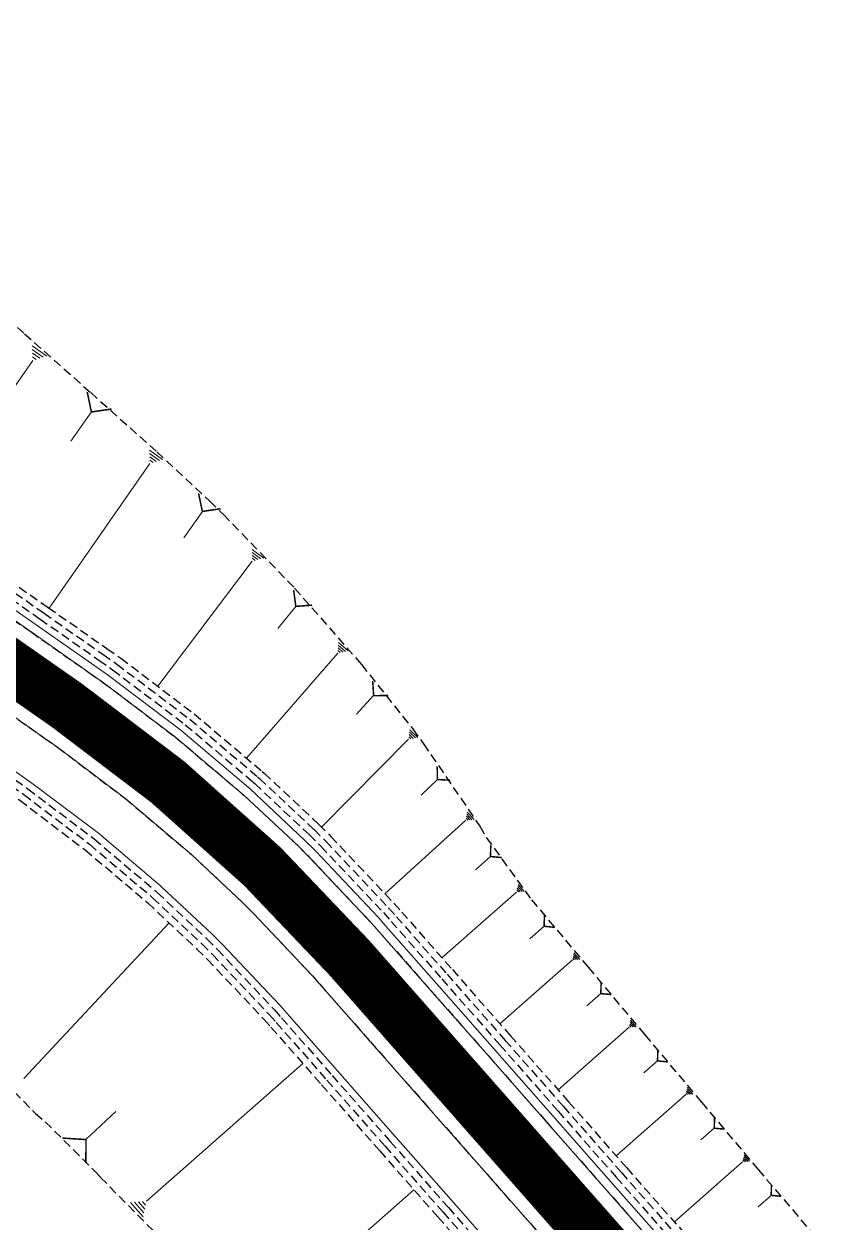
# Model space of a CAD drawing. Header units: metres. Extents: x 544752 to 548977, y 1840603 to 1844608.
# Drawn here: x 545728.7 to 545774.5, y 1843259.5 to 1843327.6 of the extents above; entities that cross this region are included whole.
import ezdxf

# ---------------------------------------------------------------- set-up
doc = ezdxf.new("R2010")
doc.units = ezdxf.units.M
doc.header["$MEASUREMENT"] = 0
doc.linetypes.add('ACAD_ISO02W100', pattern=[15, 12, -3])
doc.linetypes.add('Anordnung Grundriss$0$GESTRICHELT', pattern=[0.75, 0.5, -0.25])
doc.layers.add('C-ROAD', color=7, linetype='Continuous')
for name, color, linetype, lineweight in [('C-ROAD-CORR', 5, 'Continuous', 0), ('C-ROAD-STAN', 11, 'Continuous', 0), ('C-TOPO-FEAT', 94, 'Continuous', 5)]:
    doc.layers.add(name, color=color, linetype=linetype, lineweight=lineweight)

# ---------------------------------------------------------------- blocks, each defined once
blk = doc.blocks.new('STA')
blk.add_circle((0, 0), 0.03600344113496039)
blk = doc.blocks.new('PI')
h = blk.add_hatch(color=256)
h.dxf.hatch_style = 1
h.paths.add_polyline_path([(0.01097384885793593, 0, 1), (-0.01097384885793593, 0, 1)])
at = {"xscale": 0.3048, "yscale": 0.3048, "zscale": 0.3048}
blk.add_blockref('STA', (0, 0), dxfattribs=at)

msp = doc.modelspace()

# ---------------------------------------------------------------- linework, layer by layer
at = {"layer": 'C-ROAD', "color": 3, "linetype": 'Continuous', "lineweight": 13}
for p, q in [((545731.1618733066, 1843288.858388841), (545740.0497714308, 1843282.655939287)), ((545740.0497714308, 1843282.655939287), (545747.2110823148, 1843274.520784712))]:
    msp.add_line(p, q, dxfattribs=at)
at = {"layer": 'C-ROAD', "color": 1, "linetype": 'ACAD_ISO02W100', "lineweight": 60, "ltscale": 0.1, "const_width": 3, "flags": 128}
for points in [[(545677.8462396613, 1843326.064882833), (545731.1618733066, 1843288.858388841)], [(545747.2110823148, 1843274.520784712), (545773.0178075315, 1843245.20468573)]]:
    msp.add_lwpolyline(points, dxfattribs=at)
at = {"layer": 'C-ROAD', "color": 1, "linetype": 'ACAD_ISO02W100', "lineweight": -3, "ltscale": 0.1, "const_width": 3, "flags": 128}
msp.add_lwpolyline([(545731.1618733066, 1843288.858388841, -0.05999511918987253), (545747.2110823148, 1843274.520784712)], format="xyb", dxfattribs=at)
at = {"layer": 'C-ROAD-CORR', "color": 160, "linetype": 'Continuous'}
for p, q in [((545729.9984724557, 1843308.707351391, 660.2637836794744), (545729.1753747666, 1843309.281752877, 660.2637836794744)), ((545729.7998516634, 1843308.641968628, 660.0964992515642), (545729.1825283966, 1843309.072769743, 660.0964992515642)), ((545729.6012308712, 1843308.576585866, 659.929214823654), (545729.1896820266, 1843308.863786609, 659.929214823654)), ((545729.4026100789, 1843308.511203103, 659.7619303957438), (545729.1968356567, 1843308.654803475, 659.7619303957438)), ((545729.2039892867, 1843308.445820341, 659.5946459678336), (545722.9132707542, 1843299.43143579, 648.6022727712074)), ((545732.5403632536, 1843305.528960056, 658.6555053038887), (545731.3799748295, 1843303.866163123, 656.6278478041326)), ((545736.5900586958, 1843302.838981326, 658.3108440695804), (545735.8403786859, 1843303.362148039, 658.3108440695804)), ((545735.8664408826, 1843302.60077801, 657.7013912999272), (545730.1368343069, 1843294.390447705, 647.689502606122)), ((545736.4091542425, 1843302.779430497, 658.1584808771671), (545735.846894235, 1843303.171805531, 658.1584808771671)), ((545736.2282497892, 1843302.719879668, 658.0061176847538), (545735.8534097841, 1843302.981463024, 658.0061176847538)), ((545736.0473453358, 1843302.660328839, 657.8537544923405), (545735.8599253334, 1843302.791120517, 657.8537544923405)), ((545738.8463430046, 1843299.880611032, 656.761504660835), (545737.7989255916, 1843298.379697695, 654.9312521965687)), ((545741.8432084426, 1843297.095926008, 655.95309452043), (545741.6812336944, 1843297.218447828, 655.95309452043)), ((545742.00587703, 1843297.142648264, 656.0885272888421), (545741.6819275337, 1843297.387691904, 656.0885272888421)), ((545742.1685456174, 1843297.189370519, 656.2239600572542), (545741.682621373, 1843297.556935979, 656.2239600572542)), ((545742.3312142048, 1843297.236092774, 656.3593928256663), (545741.6833152123, 1843297.726180054, 656.3593928256663)), ((545741.6805398552, 1843297.049203753, 655.8176617520179), (545736.312436145, 1843289.952531124, 646.9169963836413)), ((545744.157586719, 1843294.489201709, 654.9874853779127), (545743.1371658584, 1843293.232503843, 653.3684934041884)), ((545747.1235975255, 1843291.960402585, 654.654972494927), (545746.579784059, 1843292.434082081, 654.654972494927)), ((545746.5359044613, 1843291.834700022, 654.1740992736143), (545741.3477812393, 1843285.878412497, 646.2737271445947)), ((545746.6828277273, 1843291.866125663, 654.2943175789425), (545746.5468743608, 1843291.984545537, 654.2943175789425)), ((545746.8297509934, 1843291.897551304, 654.4145358842707), (545746.5578442601, 1843292.134391052, 654.4145358842707)), ((545746.9766742594, 1843291.928976944, 654.5347541895989), (545746.5688141596, 1843292.284236566, 654.5347541895989)), ((545748.5808540246, 1843289.420164852, 653.4549865225047), (545747.6014453282, 1843288.363414348, 652.0139374253718)), ((545750.5675976994, 1843286.955214637, 652.7398836467053), (545745.6261187766, 1843281.944670001, 645.7025263433163)), ((545750.699986499, 1843286.975065764, 652.8469793815532), (545750.5856094814, 1843287.087866201, 652.8469793815532)), ((545750.8323752986, 1843286.994916891, 652.9540751164011), (545750.6036212636, 1843287.220517764, 652.9540751164011)), ((545750.9647640983, 1843287.014768018, 653.061170851249), (545750.6216330457, 1843287.353169327, 653.061170851249)), ((545751.097152898, 1843287.034619145, 653.1682665860969), (545750.6396448278, 1843287.48582089, 653.1682665860969)), ((545752.2002182849, 1843284.655754138, 652.1352673775859), (545751.278946691, 1843283.771831676, 650.858213328318)), ((545754.2847884268, 1843282.385605233, 651.9105655514642), (545753.9041889074, 1843282.805061783, 651.9105655514642)), ((545753.8148509671, 1843282.341600495, 651.532922732316), (545749.220739625, 1843278.173072031, 645.3287050678173)), ((545753.932335332, 1843282.352601679, 651.6273334371031), (545753.8371854522, 1843282.457465817, 651.6273334371031)), ((545754.0498196969, 1843282.363602864, 651.7217441418901), (545753.8595199373, 1843282.573331139, 651.7217441418901)), ((545754.1673040619, 1843282.374604048, 651.8161548466771), (545753.8818544223, 1843282.689196461, 651.8161548466771)), ((545755.217716049, 1843280.283510491, 651.0225591417902), (545754.3680047143, 1843279.535516464, 649.8905236224991)), ((545756.7002911305, 1843278.268358549, 650.6172480571877), (545752.4602290541, 1843274.535866141, 644.9683874647382)), ((545756.8074187934, 1843278.276765796, 650.7032136986053), (545756.7222159198, 1843278.373555135, 650.7032136986053)), ((545756.9145464565, 1843278.285173042, 650.7891793400229), (545756.7441407089, 1843278.47875172, 650.7891793400229)), ((545757.0216741195, 1843278.293580288, 650.8751449814405), (545756.7660654982, 1843278.583948306, 650.8751449814405)), ((545757.1288017825, 1843278.301987534, 650.9611106228581), (545756.7879902875, 1843278.689144891, 650.9611106228581)), ((545728.7091229472, 1843267.672485244, 657.9734325270367), (545736.9541729575, 1843276.517073687, 645.878928807223)), ((545758.2652513223, 1843276.321184005, 650.3184362973419), (545757.4634185698, 1843275.615337108, 649.2501874472939)), ((545760.1898593729, 1843274.435365917, 650.3298370910285), (545759.9416620737, 1843274.717314771, 650.3298370910285)), ((545760.2938808902, 1843274.443529397, 650.4133101754268), (545759.962951158, 1843274.819461202, 650.4133101754268)), ((545759.8777948208, 1843274.410875478, 650.0794178378336), (545755.760672518, 1843270.786605959, 644.594344857367)), ((545759.9818163381, 1843274.419038958, 650.1628909222319), (545759.8990839052, 1843274.513021909, 650.1628909222319)), ((545760.0858378555, 1843274.427202438, 650.2463640066302), (545759.9203729895, 1843274.61516834, 650.2463640066302)), ((545761.4889583813, 1843272.49941136, 649.8386033575104), (545760.7024053114, 1843271.807015044, 648.7907110010964)), ((545763.0993416158, 1843270.58729378, 649.5967732651507), (545759.0635310328, 1843267.034602312, 644.2200285498315)), ((545763.2013087446, 1843270.595296034, 649.6785977854444), (545763.1202102482, 1843270.687422855, 649.6785977854444)), ((545763.3032758735, 1843270.603298288, 649.7604223057381), (545763.1410788804, 1843270.78755193, 649.7604223057381)), ((545763.4052430023, 1843270.611300542, 649.8422468260318), (545763.1619475128, 1843270.887681004, 649.8422468260318)), ((545763.5072101313, 1843270.619302796, 649.9240713463255), (545763.182816145, 1843270.987810079, 649.9240713463255)), ((545735.664753326, 1843260.705124029, 656.7874671764636), (545744.5560032573, 1843268.53201955, 644.9420199989974)), ((545764.710678285, 1843268.675974301, 649.3561838554753), (545763.9397801625, 1843267.997358908, 648.3291479426854)), ((545766.7223712042, 1843266.796484264, 649.4371338185279), (545766.4043818557, 1843267.157715963, 649.4371338185279)), ((545766.322555397, 1843266.765107215, 649.1162977118638), (545762.3664254068, 1843263.282557929, 643.8457081783338)), ((545766.4225093488, 1843266.772951477, 649.1965067385298), (545766.3430120117, 1843266.863259402, 649.1965067385298)), ((545766.5224633006, 1843266.780795739, 649.2767157651958), (545766.3634686264, 1843266.961411589, 649.2767157651958)), ((545766.6224172524, 1843266.788640002, 649.3569247918618), (545766.3839252411, 1843267.059563776, 649.3569247918618)), ((545732.2320760922, 1843264.209471146, 657.3967871712626), (545733.9293563459, 1843265.796372791, 655.0723101976386)), ((545767.9355562188, 1843264.855182645, 648.8778751752886), (545767.1797166379, 1843264.189823165, 647.8709011390093)), ((545769.745246517, 1843262.961179368, 648.7976072370209), (545769.5893193176, 1843263.138310607, 648.7976072370209)), ((545769.8432720632, 1843262.968872292, 648.8762687957076), (545769.6093812641, 1843263.23456915, 648.8762687957076)), ((545769.9412976094, 1843262.976565215, 648.9549303543943), (545769.6294432105, 1843263.330827693, 648.9549303543943)), ((545769.5491954247, 1843262.945793522, 648.6402841196475), (545765.6693908148, 1843259.530432852, 643.4713797564559)), ((545769.6472209708, 1843262.953486445, 648.7189456783342), (545769.5692573711, 1843263.042052065, 648.7189456783342)), ((545742.1837043659, 1843253.715928489, 655.797028636203), (545750.8685112431, 1843261.361093856, 644.2266170624205)), ((545771.1697024592, 1843261.042209421, 648.4116702386691), (545770.4271658404, 1843260.388560431, 647.422419192467)), ((545734.7661826828, 1843260.634605319, 657.5085339812264), (545735.4808515079, 1843259.822750973, 657.5085339812264)), ((545734.9908253436, 1843260.652234996, 657.3282672800357), (545735.5268269624, 1843260.043344237, 657.3282672800357)), ((545735.2154680045, 1843260.669864674, 657.148000578845), (545735.5728024169, 1843260.263937501, 657.148000578845)), ((545735.4401106652, 1843260.687494352, 656.9677338776543), (545735.6187778715, 1843260.484530765, 656.9677338776543))]:
    msp.add_line(p, q, dxfattribs=at)
at = {"layer": 'C-ROAD-CORR', "color": 5, "linetype": 'Anordnung Grundriss$0$GESTRICHELT', "lineweight": 30, "extrusion": (0.4046632746041653, 0.5798686352555434, -0.707106781210241), "const_width": 0.1, "elevation": 1289247.238504228}
msp.add_lwpolyline([(607355.8891855644, 1290179.849080777), (607355.040979375, 1290178.718139192), (607354.1927731864, 1290179.849080778)], dxfattribs=at)
at = {"layer": 'C-ROAD-CORR', "color": 5, "linetype": 'Anordnung Grundriss$0$GESTRICHELT', "lineweight": 30, "extrusion": (0.4046632745032331, 0.5798686353456394, -0.7071067811941184), "const_width": 0.1, "elevation": 1289247.854373903}
msp.add_lwpolyline([(607347.4025524105, 1290177.676266063), (607346.6369243552, 1290176.655428657), (607345.8712962996, 1290177.676266064)], dxfattribs=at)
at = {"layer": 'C-ROAD-CORR', "color": 5, "linetype": 'Anordnung Grundriss$0$GESTRICHELT', "lineweight": 30, "extrusion": (0.4457512355457343, 0.5489643029100264, -0.707067203411359), "const_width": 0.1, "elevation": 1254705.8866891}
msp.add_lwpolyline([(738259.0730648611, 1255492.586352677), (738258.3959016856, 1255491.683468443), (738257.7187385102, 1255492.586352677)], dxfattribs=at)
at = {"layer": 'C-ROAD-CORR', "color": 5, "linetype": 'Anordnung Grundriss$0$GESTRICHELT', "lineweight": 30, "extrusion": (0.4806994597495806, 0.5186592669066815, -0.7070506306116168), "const_width": 0.1, "elevation": 1217918.161574876}
msp.add_lwpolyline([(852718.76183183, 1218649.612652433), (852718.1591292585, 1218648.809049005), (852717.556426687, 1218649.612652433)], dxfattribs=at)
at = {"layer": 'C-ROAD-CORR', "color": 5, "linetype": 'Anordnung Grundriss$0$GESTRICHELT', "lineweight": 30, "extrusion": (-0.5102988255066694, -0.4896108783064449, 0.7070193042134744), "const_width": 0.1, "elevation": -1180527.853838654}
msp.add_lwpolyline([(-952242.1329571229, 1181158.675727172), (-952241.5989002837, 1181157.963651387), (-952241.0648434456, 1181158.675727172)], dxfattribs=at)
at = {"layer": 'C-ROAD-CORR', "color": 5, "linetype": 'Anordnung Grundriss$0$GESTRICHELT', "lineweight": 30, "extrusion": (-0.5307577693451688, -0.4672217785081463, 0.7071067811635138), "const_width": 0.1, "elevation": -1150424.171847969}
msp.add_lwpolyline([(-1022967.056993048, 1151345.488107068), (-1022966.583441902, 1151344.85670554), (-1022966.109890755, 1151345.488107068)], dxfattribs=at)
at = {"layer": 'C-ROAD-CORR', "color": 5, "linetype": 'Anordnung Grundriss$0$GESTRICHELT', "lineweight": 30, "extrusion": (-0.5307577691610309, -0.467221778613669, 0.7071067812320042), "const_width": 0.1, "elevation": -1150424.436049771}
msp.add_lwpolyline([(-1022962.042043005, 1151344.721174238), (-1022961.595174988, 1151344.125350215), (-1022961.148306971, 1151344.721174238)], dxfattribs=at)
at = {"layer": 'C-ROAD-CORR', "color": 5, "linetype": 'Anordnung Grundriss$0$GESTRICHELT', "lineweight": 30, "extrusion": (-0.5307577692659423, -0.4672217785820869, 0.7071067811741251), "const_width": 0.1, "elevation": -1150424.700734131}
msp.add_lwpolyline([(-1022957.035031734, 1151344.295729947), (-1022956.596679209, 1151343.711259916), (-1022956.158326686, 1151344.295729947)], dxfattribs=at)
at = {"layer": 'C-ROAD-CORR', "color": 5, "linetype": 'Anordnung Grundriss$0$GESTRICHELT', "lineweight": 30, "extrusion": (-0.5307577692245063, -0.4672217787322135, 0.7071067811060309), "const_width": 0.1, "elevation": -1150424.965670192}
msp.add_lwpolyline([(-1022952.027338501, 1151343.866567303), (-1022951.597710609, 1151343.293730114), (-1022951.168082717, 1151343.866567303)], dxfattribs=at)
at = {"layer": 'C-ROAD-CORR', "color": 5, "linetype": 'Anordnung Grundriss$0$GESTRICHELT', "lineweight": 30, "extrusion": (-0.530757769235919, -0.4672217785884722, 0.7071067811924419), "const_width": 0.1, "elevation": -1150425.230098668}
msp.add_lwpolyline([(-1022947.020464728, 1151343.443656775), (-1022946.599229086, 1151342.882009252), (-1022946.177993443, 1151343.443656776)], dxfattribs=at)
at = {"layer": 'C-ROAD-CORR', "color": 5, "linetype": 'Anordnung Grundriss$0$GESTRICHELT', "lineweight": 30, "extrusion": (-0.5166127757250604, -0.4830160854451366, -0.7069700850523346), "const_width": 0.1, "elevation": -1172723.26597788}
msp.add_lwpolyline([(-973718.0386039955, -1171339.165794288), (-973719.010525249, -1171340.461689292), (-973719.9824465024, -1171339.165794287)], dxfattribs=at)
at = {"layer": 'C-ROAD-CORR', "color": 5, "linetype": 'Anordnung Grundriss$0$GESTRICHELT', "lineweight": 30, "extrusion": (-0.530757769120804, -0.4672217786908496, 0.7071067812112017), "const_width": 0.1, "elevation": -1150425.494925322}
msp.add_lwpolyline([(-1022942.013696204, 1151343.03934602), (-1022941.599874412, 1151342.48758363), (-1022941.18605262, 1151343.03934602)], dxfattribs=at)
at = {"layer": 'C-ROAD-CORR', "color": 5, "linetype": 'Anordnung Grundriss$0$GESTRICHELT', "lineweight": 30}
for points in [[(545689.6317378053, 1843315.096625297, 652.3793873582255), (545693.7320282477, 1843312.235223842, 651.8612742750348), (545697.83231869, 1843309.373822387, 651.3431611918443), (545701.9326091324, 1843306.512420931, 650.8250481086537), (545706.0328995746, 1843303.651019476, 650.3069350254632), (545710.133190017, 1843300.789618021, 649.7888219422725), (545714.2334804593, 1843297.928216565, 649.270708859082), (545718.3337709017, 1843295.06681511, 648.7525957758915), (545722.434061344, 1843292.205413655, 648.2344826927009), (545726.5343517862, 1843289.344012199, 647.7163696095103), (545729.8742426517, 1843287.013258142, 647.2943406878618), (545730.6129539124, 1843286.492066926, 647.1982565263197), (545734.5011247103, 1843283.552400122, 646.6801434431292), (545738.1175728492, 1843280.493077305, 646.176647194705), (545738.2200659619, 1843280.401370285, 646.1620303599385), (545741.1301578927, 1843277.671608418, 645.7379363921285), (545741.7583024056, 1843277.048700313, 645.6699928068771), (545745.104916367, 1843273.504735293, 645.2955746867409), (545745.5222214347, 1843273.034094116, 645.2472647012175), (545748.3997050159, 1843269.765310775, 644.9211565666046), (545751.7034618956, 1843266.012286597, 644.5467384464685), (545755.0072187751, 1843262.259262419, 644.1723203263323), (545758.3109756547, 1843258.506238241, 643.7979022061961)], [(545725.0093226538, 1843295.895675053, 648.2344826927009), (545729.109613096, 1843293.034273597, 647.7163696095103), (545732.4495039615, 1843290.70351954, 647.2943406878618), (545733.226097851, 1843290.155600569, 647.1982565263197), (545737.313662023, 1843287.065181622, 646.6801434431292), (545741.1155690409, 1843283.848970455, 646.176647194705), (545741.2233182107, 1843283.752560511, 646.1620303599385), (545744.2826456252, 1843280.882810856, 645.7379363921285), (545744.9430026772, 1843280.227958746, 645.6699928068771), (545748.4612378674, 1843276.502251929, 645.2955746867409), (545748.8999431949, 1843276.007475308, 645.2472647012175), (545751.7774267761, 1843272.738691966, 644.9211565666046), (545755.0811836558, 1843268.985667788, 644.5467384464685), (545758.3849405353, 1843265.23264361, 644.1723203263323), (545761.6886974149, 1843261.479619432, 643.7979022061961), (545764.9924542945, 1843257.726595254, 643.4234840860598)]]:
    msp.add_polyline3d(points, dxfattribs=at)
at = {"layer": 'C-ROAD-CORR', "color": 160, "linetype": 'Anordnung Grundriss$0$GESTRICHELT', "lineweight": 30}
for points in [[(545689.6317378053, 1843315.096625297, 652.2293873582255), (545693.7320282477, 1843312.235223842, 651.7112742750348), (545697.83231869, 1843309.373822387, 651.1931611918443), (545701.9326091324, 1843306.512420931, 650.6750481086538), (545706.0328995746, 1843303.651019476, 650.1569350254632), (545710.133190017, 1843300.789618021, 649.6388219422726), (545714.2334804593, 1843297.928216565, 649.120708859082), (545718.3337709017, 1843295.06681511, 648.6025957758915), (545722.434061344, 1843292.205413655, 648.0844826927009), (545726.5343517862, 1843289.344012199, 647.5663696095103), (545729.8742426517, 1843287.013258142, 647.1443406878618), (545730.6129539124, 1843286.492066926, 647.0482565263197), (545734.5011247103, 1843283.552400122, 646.5301434431292), (545738.1175728492, 1843280.493077305, 646.026647194705), (545738.2200659619, 1843280.401370285, 646.0120303599385), (545741.1301578927, 1843277.671608418, 645.5879363921285), (545741.7583024056, 1843277.048700313, 645.5199928068771), (545745.104916367, 1843273.504735293, 645.1455746867409), (545745.5222214347, 1843273.034094116, 645.0972647012176), (545748.3997050159, 1843269.765310775, 644.7711565666046), (545751.7034618956, 1843266.012286597, 644.3967384464685), (545755.0072187751, 1843262.259262419, 644.0223203263323), (545758.3109756547, 1843258.506238241, 643.6479022061961)], [(545725.0093226538, 1843295.895675053, 648.0844826927009), (545729.109613096, 1843293.034273597, 647.5663696095103), (545732.4495039615, 1843290.70351954, 647.1443406878618), (545733.226097851, 1843290.155600569, 647.0482565263197), (545737.313662023, 1843287.065181622, 646.5301434431292), (545741.1155690409, 1843283.848970455, 646.026647194705), (545741.2233182107, 1843283.752560511, 646.0120303599385), (545744.2826456252, 1843280.882810856, 645.5879363921285), (545744.9430026772, 1843280.227958746, 645.5199928068771), (545748.4612378674, 1843276.502251929, 645.1455746867409), (545748.8999431949, 1843276.007475308, 645.0972647012176), (545751.7774267761, 1843272.738691966, 644.7711565666046), (545755.0811836558, 1843268.985667788, 644.3967384464685), (545758.3849405353, 1843265.23264361, 644.0223203263323), (545761.6886974149, 1843261.479619432, 643.6479022061961), (545764.9924542945, 1843257.726595254, 643.2734840860599)]]:
    msp.add_polyline3d(points, dxfattribs=at)
at = {"layer": 'C-ROAD-CORR', "color": 1, "linetype": 'Anordnung Grundriss$0$GESTRICHELT', "lineweight": 30}
for points in [[(545724.9881815902, 1843313.339335538, 661.8434251184675), (545728.7357105858, 1843309.972438992, 660.7088982740274), (545732.500398386, 1843306.630130426, 659.6043546472773), (545736.2534278936, 1843303.271115926, 658.4794393729784), (545739.2639392986, 1843300.468372365, 657.4818542671422), (545740.0397657362, 1843299.70811743, 657.2118258223638), (545744.086165978, 1843295.523852193, 655.7960060142022), (545747.7855911773, 1843291.31525132, 654.4683675887746), (545747.8894781925, 1843291.191019996, 654.4304420659798), (545750.8053157952, 1843287.526964975, 653.3286834137568), (545751.4142387457, 1843286.688137125, 653.093886996564), (545754.6151783217, 1843281.998310305, 651.8264922589982), (545754.983687667, 1843281.362946442, 651.6323876413214), (545757.552515265, 1843277.822455731, 650.895069814795), (545760.7724810292, 1843273.995670911, 650.4090202322732), (545763.9878927732, 1843270.164877223, 649.9169035160469), (545767.2064532319, 1843266.336855324, 649.4289817026578), (545770.4287306577, 1843262.512105441, 648.9460118521374), (545773.6738119784, 1843258.707429642, 648.4934226944994)], [(545687.5143007283, 1843312.06241037, 652.2793873582254), (545691.6145911707, 1843309.201008915, 651.7612742750348), (545695.714881613, 1843306.339607459, 651.2431611918443), (545699.8151720554, 1843303.478206004, 650.7250481086537), (545703.9154624976, 1843300.616804549, 650.2069350254632), (545708.01575294, 1843297.755403093, 649.6888219422725), (545712.1160433823, 1843294.894001638, 649.170708859082), (545716.2163338247, 1843292.032600183, 648.6525957758914), (545720.316624267, 1843289.171198727, 648.1344826927009), (545724.4169147093, 1843286.309797272, 647.6163696095102), (545727.7568055748, 1843283.979043215, 647.1943406878618), (545728.4643688962, 1843283.479828153, 647.0982565263197), (545732.1885940309, 1843280.664113112, 646.5801434431291), (545735.6525537582, 1843277.733787382, 646.076647194705), (545735.750725224, 1843277.64594721, 646.0620303599385), (545738.5381124238, 1843275.031286414, 645.6379363921285), (545739.1397710713, 1843274.43464338, 645.569992806877), (545742.3452742446, 1843271.040110503, 645.1955746867409), (545742.7449835431, 1843270.589314025, 645.1472647012175), (545745.6224671243, 1843267.320530684, 644.8211565666046), (545748.9262240039, 1843263.567506506, 644.4467384464684), (545752.2299808834, 1843259.814482328, 644.0723203263323), (545755.5337377631, 1843256.06145815, 643.6979022061961)], [(545687.3757894316, 1843303.126950965, 659.1681373196011), (545691.2290980344, 1843299.911632979, 659.0815991893148), (545695.0841838723, 1843296.69886171, 658.9919555260504), (545698.9466620303, 1843293.496683383, 658.8893945561439), (545702.8164787042, 1843290.305020898, 658.7740102966123), (545706.6778718453, 1843287.101287779, 658.6733452802307), (545710.5122637966, 1843283.858862878, 658.6198620213254), (545714.3375717382, 1843280.603420902, 658.5822521201517), (545717.9752056851, 1843277.079048509, 658.8725829103741), (545720.900110934, 1843274.153634254, 659.1756979838559), (545721.4239473847, 1843273.609410878, 659.2223099832551), (545724.2360500743, 1843270.731605138, 659.3040449686159), (545727.0325950985, 1843268.084789061, 659.0152273290043), (545727.1065665095, 1843268.00033046, 659.0142271763967), (545729.3628174498, 1843265.685102672, 658.7351570279249), (545729.909798993, 1843265.220442965, 658.6119970178238), (545732.7169677606, 1843262.441110417, 658.104760881703), (545733.0607857986, 1843262.064392947, 658.0491236888912), (545736.1232184182, 1843258.958418751, 657.4766155450428)], [(545725.9821991486, 1843297.289773803, 648.2144826927009), (545730.0824895909, 1843294.428372348, 647.6963696095103), (545733.4223804564, 1843292.097618291, 647.2743406878618), (545734.2132855611, 1843291.539602168, 647.1782565263197), (545738.376176119, 1843288.392232411, 646.6601434431292), (545742.2481453799, 1843285.116752312, 646.156647194705), (545742.3578801714, 1843285.018565707, 646.1420303599385), (545745.4735854352, 1843282.095931777, 645.7179363921285), (545746.1461116687, 1843281.429011931, 645.6499928068771), (545749.7291815452, 1843277.634647103, 645.2755746867409), (545750.1759714155, 1843277.130752647, 645.2272647012176), (545753.0534549967, 1843273.861969305, 644.9011565666046), (545756.3572118763, 1843270.108945127, 644.5267384464685), (545759.6609687558, 1843266.355920949, 644.1523203263323), (545762.9647256355, 1843262.602896771, 643.7779022061961), (545766.268482515, 1843258.849872593, 643.4034840860598)]]:
    msp.add_polyline3d(points, dxfattribs=at)
at = {"layer": 'C-ROAD-CORR', "color": 11, "linetype": 'Anordnung Grundriss$0$GESTRICHELT', "lineweight": 30}
for points in [[(545724.9881815902, 1843313.339335538, 661.8434251184675), (545728.7357105858, 1843309.972438992, 660.7088982740274), (545732.500398386, 1843306.630130426, 659.6043546472773), (545736.2534278936, 1843303.271115926, 658.4794393729784), (545739.2639392986, 1843300.468372365, 657.4818542671422), (545740.0397657362, 1843299.70811743, 657.2118258223638), (545744.086165978, 1843295.523852193, 655.7960060142022), (545747.7855911773, 1843291.31525132, 654.4683675887746), (545747.8894781925, 1843291.191019996, 654.4304420659798), (545750.8053157952, 1843287.526964975, 653.3286834137568), (545751.4142387457, 1843286.688137125, 653.093886996564), (545754.6151783217, 1843281.998310305, 651.8264922589982), (545754.983687667, 1843281.362946442, 651.6323876413214), (545757.552515265, 1843277.822455731, 650.895069814795), (545760.7724810292, 1843273.995670911, 650.4090202322732), (545763.9878927732, 1843270.164877223, 649.9169035160469), (545767.2064532319, 1843266.336855324, 649.4289817026578), (545770.4287306577, 1843262.512105441, 648.9460118521374), (545773.6738119784, 1843258.707429642, 648.4934226944994)], [(545687.3757894316, 1843303.126950965, 659.1681373196011), (545691.2290980344, 1843299.911632979, 659.0815991893148), (545695.0841838723, 1843296.69886171, 658.9919555260504), (545698.9466620303, 1843293.496683383, 658.8893945561439), (545702.8164787042, 1843290.305020898, 658.7740102966123), (545706.6778718453, 1843287.101287779, 658.6733452802307), (545710.5122637966, 1843283.858862878, 658.6198620213254), (545714.3375717382, 1843280.603420902, 658.5822521201517), (545717.9752056851, 1843277.079048509, 658.8725829103741), (545720.900110934, 1843274.153634254, 659.1756979838559), (545721.4239473847, 1843273.609410878, 659.2223099832551), (545724.2360500743, 1843270.731605138, 659.3040449686159), (545727.0325950985, 1843268.084789061, 659.0152273290043), (545727.1065665095, 1843268.00033046, 659.0142271763967), (545729.3628174498, 1843265.685102672, 658.7351570279249), (545729.909798993, 1843265.220442965, 658.6119970178238), (545732.7169677606, 1843262.441110417, 658.104760881703), (545733.0607857986, 1843262.064392947, 658.0491236888912), (545736.1232184182, 1843258.958418751, 657.4766155450428)]]:
    msp.add_polyline3d(points, dxfattribs=at)
at = {"layer": 'C-ROAD-CORR', "color": 92, "linetype": 'Anordnung Grundriss$0$GESTRICHELT', "lineweight": 30}
for points in [[(545687.7432128448, 1843312.390433605, 651.8793873582255), (545691.8435032872, 1843309.52903215, 651.3612742750348), (545695.9437937295, 1843306.667630695, 650.8431611918443), (545700.0440841719, 1843303.806229239, 650.3250481086537), (545704.1443746141, 1843300.944827784, 649.8069350254632), (545708.2446650565, 1843298.083426329, 649.2888219422725), (545712.3449554988, 1843295.222024873, 648.770708859082), (545716.4452459412, 1843292.360623418, 648.2525957758915), (545720.5455363835, 1843289.499221963, 647.7344826927009), (545724.6458268258, 1843286.637820507, 647.2163696095103), (545727.9857176912, 1843284.30706645, 646.7943406878618), (545728.6966483574, 1843283.805475587, 646.6982565263197), (545732.4385973476, 1843280.976360356, 646.1801434431292), (545735.9190423086, 1843278.032088995, 645.676647194705), (545736.0176809795, 1843277.943830786, 645.6620303599385), (545738.8183335556, 1843275.31672663, 645.2379363921285), (545739.4228555398, 1843274.717244129, 645.1699928068771), (545742.6436139335, 1843271.306556426, 644.7955746867409), (545743.0452254773, 1843270.853614576, 644.7472647012175), (545745.9227090585, 1843267.584831234, 644.4211565666046), (545749.2264659381, 1843263.831807056, 644.0467384464685), (545752.5302228177, 1843260.078782878, 643.6723203263323), (545755.8339796973, 1843256.3257587, 643.2979022061961)], [(545687.9721249612, 1843312.718456841, 651.8793873582255), (545692.0724154036, 1843309.857055385, 651.3612742750348), (545696.1727058459, 1843306.99565393, 650.8431611918443), (545700.2729962883, 1843304.134252475, 650.3250481086537), (545704.3732867305, 1843301.272851019, 649.8069350254632), (545708.4735771728, 1843298.411449564, 649.2888219422725), (545712.5738676152, 1843295.550048109, 648.770708859082), (545716.6741580575, 1843292.688646653, 648.2525957758915), (545720.7744484999, 1843289.827245198, 647.7344826927009), (545724.8747389421, 1843286.965843743, 647.2163696095103), (545728.2146298076, 1843284.635089686, 646.7943406878618), (545728.9289278187, 1843284.131123022, 646.6982565263197), (545732.6886006643, 1843281.2886076, 646.1801434431292), (545736.1855308589, 1843278.330390609, 645.676647194705), (545736.284636735, 1843278.241714361, 645.6620303599385), (545739.0985546875, 1843275.602166847, 645.2379363921285), (545739.7059400084, 1843274.999844879, 645.1699928068771), (545742.9419536224, 1843271.573002349, 644.7955746867409), (545743.3454674114, 1843271.117915126, 644.7472647012175), (545746.2229509926, 1843267.849131785, 644.4211565666046), (545749.5267078723, 1843264.096107607, 644.0467384464685), (545752.8304647518, 1843260.343083428, 643.6723203263323), (545756.1342216315, 1843256.590059251, 643.2979022061961)], [(545725.5243749158, 1843296.633727332, 647.814482692701), (545729.624665358, 1843293.772325877, 647.2963696095103), (545732.9645562235, 1843291.44157182, 646.8743406878618), (545733.7487266386, 1843290.888307298, 646.7782565263198), (545737.8761694856, 1843287.767737922, 646.2601434431292), (545741.7151682792, 1843284.520149085, 645.756647194705), (545741.8239686604, 1843284.422798556, 645.7420303599386), (545744.9131431716, 1843281.525051343, 645.3179363921286), (545745.5799427314, 1843280.863810432, 645.2499928068771), (545749.1325021674, 1843277.101755257, 644.875574686741), (545749.575487547, 1843276.602151546, 644.8272647012176), (545752.4529711282, 1843273.333368205, 644.5011565666047), (545755.7567280078, 1843269.580344027, 644.1267384464685), (545759.0604848873, 1843265.827319849, 643.7523203263323), (545762.364241767, 1843262.074295671, 643.3779022061962), (545765.6679986465, 1843258.321271493, 643.0034840860599)], [(545725.7532870321, 1843296.961750568, 647.814482692701), (545729.8535774744, 1843294.100349112, 647.2963696095103), (545733.1934683399, 1843291.769595055, 646.8743406878618), (545733.9810060998, 1843291.213954733, 646.7782565263198), (545738.1261728023, 1843288.079985166, 646.2601434431292), (545741.9816568296, 1843284.818450699, 645.756647194705), (545742.0909244159, 1843284.720682131, 645.7420303599386), (545745.1933643034, 1843281.81049156, 645.3179363921286), (545745.8630272, 1843281.146411181, 645.2499928068771), (545749.4308418563, 1843277.36820118, 644.875574686741), (545749.8757294812, 1843276.866452096, 644.8272647012176), (545752.7532130624, 1843273.597668755, 644.5011565666047), (545756.0569699421, 1843269.844644577, 644.1267384464685), (545759.3607268216, 1843266.091620399, 643.7523203263323), (545762.6644837012, 1843262.338596221, 643.3779022061962), (545765.9682405808, 1843258.585572043, 643.0034840860599)]]:
    msp.add_polyline3d(points, dxfattribs=at)
at = {"layer": 'C-ROAD-CORR', "color": 150, "linetype": 'Anordnung Grundriss$0$GESTRICHELT', "lineweight": 30}
msp.add_polyline3d([(545727.8219824411, 1843291.189142898, 647.7838696095102), (545731.1618733066, 1843288.858388841, 647.3618406878618), (545731.9195258816, 1843288.323833748, 647.2657565263197), (545735.9073933667, 1843285.308790872, 646.7476434431292), (545739.616570945, 1843282.17102388, 646.244147194705), (545739.7216920863, 1843282.076965398, 646.2295303599385), (545742.706401759, 1843279.277209637, 645.8054363921285), (545743.3506525414, 1843278.638329529, 645.7374928068771), (545746.7830771172, 1843275.003493611, 645.3630746867409), (545747.2110823148, 1843274.520784712, 645.3147647012175), (545750.088565896, 1843271.252001371, 644.9886565666046), (545753.3923227757, 1843267.498977192, 644.6142384464684), (545756.6960796552, 1843263.745953014, 644.2398203263323), (545759.9998365348, 1843259.992928836, 643.8654022061961), (545763.3035934144, 1843256.239904658, 643.4909840860598)], dxfattribs=at)
msp.add_polyline3d([(545727.8219824411, 1843291.189142898, 647.7838696095102), (545731.1618733066, 1843288.858388841, 647.3618406878618), (545731.9195258816, 1843288.323833748, 647.2657565263197), (545735.9073933667, 1843285.308790872, 646.7476434431292), (545739.616570945, 1843282.17102388, 646.244147194705), (545739.7216920863, 1843282.076965398, 646.2295303599385), (545742.706401759, 1843279.277209637, 645.8054363921285), (545743.3506525414, 1843278.638329529, 645.7374928068771), (545746.7830771172, 1843275.003493611, 645.3630746867409), (545747.2110823148, 1843274.520784712, 645.3147647012175), (545750.088565896, 1843271.252001371, 644.9886565666046), (545753.3923227757, 1843267.498977192, 644.6142384464684), (545756.6960796552, 1843263.745953014, 644.2398203263323), (545759.9998365348, 1843259.992928836, 643.8654022061961), (545763.3035934144, 1843256.239904658, 643.4909840860598)], dxfattribs=at)
at = {"layer": 'C-TOPO-FEAT', "color": 94, "linetype": 'Continuous', "lineweight": 0, "ltscale": 2}
for points in [[(545689.6317378053, 1843315.096625297, 651.9293873582254), (545693.7320282477, 1843312.235223842, 651.4112742750348), (545697.83231869, 1843309.373822387, 650.8931611918442), (545701.9326091324, 1843306.512420931, 650.3750481086537), (545706.0328995746, 1843303.651019476, 649.8569350254631), (545710.133190017, 1843300.789618021, 649.3388219422725), (545714.2334804593, 1843297.928216565, 648.820708859082), (545718.3337709017, 1843295.06681511, 648.3025957758914), (545722.434061344, 1843292.205413655, 647.7844826927009), (545726.5343517862, 1843289.344012199, 647.2663696095102), (545729.8742426517, 1843287.013258142, 646.8443406878617), (545730.6129539124, 1843286.492066926, 646.7482565263197), (545734.5011247103, 1843283.552400122, 646.2301434431291), (545738.1175728492, 1843280.493077305, 645.7266471947049), (545738.2200659619, 1843280.401370285, 645.7120303599385), (545741.1301578927, 1843277.671608418, 645.2879363921285), (545741.7583024056, 1843277.048700313, 645.219992806877), (545745.104916367, 1843273.504735293, 644.8455746867409), (545745.5222214347, 1843273.034094116, 644.7972647012175), (545748.3997050159, 1843269.765310775, 644.4711565666046), (545751.7034618956, 1843266.012286597, 644.0967384464684), (545755.0072187751, 1843262.259262419, 643.7223203263322), (545758.3109756547, 1843258.506238241, 643.3479022061961)], [(545688.2010370776, 1843313.046480076, 652.2793873582254), (545692.3013275199, 1843310.185078621, 651.7612742750348), (545696.4016179623, 1843307.323677165, 651.2431611918443), (545700.5019084046, 1843304.46227571, 650.7250481086537), (545704.6021988469, 1843301.600874255, 650.2069350254632), (545708.7024892892, 1843298.739472799, 649.6888219422725), (545712.8027797316, 1843295.878071344, 649.170708859082), (545716.9030701739, 1843293.016669889, 648.6525957758914), (545721.0033606163, 1843290.155268434, 648.1344826927009), (545725.1036510585, 1843287.293866978, 647.6163696095102), (545728.443541924, 1843284.963112921, 647.1943406878618), (545729.1612072799, 1843284.456770458, 647.0982565263197), (545732.9386039809, 1843281.600854845, 646.5801434431291), (545736.4520194093, 1843278.628692222, 646.076647194705), (545736.5515924904, 1843278.539597937, 646.0620303599385), (545739.3787758192, 1843275.887607064, 645.6379363921285), (545739.989024477, 1843275.282445628, 645.569992806877), (545743.2402933113, 1843271.839448272, 645.1955746867409), (545743.6457093457, 1843271.382215676, 645.1472647012175), (545746.5231929269, 1843268.113432335, 644.8211565666046), (545749.8269498065, 1843264.360408157, 644.4467384464684), (545753.1307066861, 1843260.607383979, 644.0723203263323), (545756.4344635657, 1843256.854359801, 643.6979022061961)], [(545725.0093226538, 1843295.895675053, 647.7844826927009), (545729.109613096, 1843293.034273597, 647.2663696095102), (545732.4495039615, 1843290.70351954, 646.8443406878617), (545733.226097851, 1843290.155600569, 646.7482565263197), (545737.313662023, 1843287.065181622, 646.2301434431291), (545741.1155690409, 1843283.848970455, 645.7266471947049), (545741.2233182107, 1843283.752560511, 645.7120303599385), (545744.2826456252, 1843280.882810856, 645.2879363921285), (545744.9430026772, 1843280.227958746, 645.219992806877), (545748.4612378674, 1843276.502251929, 644.8455746867409), (545748.8999431949, 1843276.007475308, 644.7972647012175), (545751.7774267761, 1843272.738691966, 644.4711565666046), (545755.0811836558, 1843268.985667788, 644.0967384464684), (545758.3849405353, 1843265.23264361, 643.7223203263322), (545761.6886974149, 1843261.479619432, 643.3479022061961), (545764.9924542945, 1843257.726595254, 642.9734840860598)], [(545725.2954627994, 1843296.305704097, 648.2144826927009), (545729.3957532416, 1843293.444302642, 647.6963696095103), (545732.7356441071, 1843291.113548585, 647.2743406878618), (545733.5164471774, 1843290.562659863, 647.1782565263197), (545737.626166169, 1843287.455490677, 646.6601434431292), (545741.4486797288, 1843284.221847472, 646.156647194705), (545741.557012905, 1843284.12491498, 646.1420303599385), (545744.6329220398, 1843281.239611127, 645.7179363921285), (545745.2968582629, 1843280.581209682, 645.6499928068771), (545748.8341624785, 1843276.835309333, 645.2755746867409), (545749.2752456127, 1843276.337850996, 645.2272647012176), (545752.1527291939, 1843273.069067654, 644.9011565666046), (545755.4564860736, 1843269.316043476, 644.5267384464685), (545758.7602429531, 1843265.563019298, 644.1523203263323), (545762.0639998327, 1843261.80999512, 643.7779022061961), (545765.3677567123, 1843258.056970942, 643.4034840860598)], [(545727.8219824411, 1843291.189142898, 647.6338696095103), (545731.1618733066, 1843288.858388841, 647.2118406878618), (545731.9195258816, 1843288.323833748, 647.1157565263197), (545735.9073933667, 1843285.308790872, 646.5976434431292), (545739.616570945, 1843282.17102388, 646.094147194705), (545739.7216920863, 1843282.076965398, 646.0795303599385), (545742.706401759, 1843279.277209637, 645.6554363921285), (545743.3506525414, 1843278.638329529, 645.5874928068771), (545746.7830771172, 1843275.003493611, 645.2130746867409), (545747.2110823148, 1843274.520784712, 645.1647647012176), (545750.088565896, 1843271.252001371, 644.8386565666046), (545753.3923227757, 1843267.498977192, 644.4642384464685), (545756.6960796552, 1843263.745953014, 644.0898203263323), (545759.9998365348, 1843259.992928836, 643.7154022061961), (545763.3035934144, 1843256.239904658, 643.3409840860598)], [(545727.8219824411, 1843291.189142898, 647.6338696095103), (545731.1618733066, 1843288.858388841, 647.2118406878618), (545731.9195258816, 1843288.323833748, 647.1157565263197), (545735.9073933667, 1843285.308790872, 646.5976434431292), (545739.616570945, 1843282.17102388, 646.094147194705), (545739.7216920863, 1843282.076965398, 646.0795303599385), (545742.706401759, 1843279.277209637, 645.6554363921285), (545743.3506525414, 1843278.638329529, 645.5874928068771), (545746.7830771172, 1843275.003493611, 645.2130746867409), (545747.2110823148, 1843274.520784712, 645.1647647012176), (545750.088565896, 1843271.252001371, 644.8386565666046), (545753.3923227757, 1843267.498977192, 644.4642384464685), (545756.6960796552, 1843263.745953014, 644.0898203263323), (545759.9998365348, 1843259.992928836, 643.7154022061961), (545763.3035934144, 1843256.239904658, 643.3409840860598)], [(545727.8219824411, 1843291.189142898, 647.3338696095102), (545731.1618733066, 1843288.858388841, 646.9118406878617), (545731.9195258816, 1843288.323833748, 646.8157565263197), (545735.9073933667, 1843285.308790872, 646.2976434431291), (545739.616570945, 1843282.17102388, 645.7941471947049), (545739.7216920863, 1843282.076965398, 645.7795303599385), (545742.706401759, 1843279.277209637, 645.3554363921285), (545743.3506525414, 1843278.638329529, 645.287492806877), (545746.7830771172, 1843275.003493611, 644.9130746867409), (545747.2110823148, 1843274.520784712, 644.8647647012175), (545750.088565896, 1843271.252001371, 644.5386565666046), (545753.3923227757, 1843267.498977192, 644.1642384464684), (545756.6960796552, 1843263.745953014, 643.7898203263322), (545759.9998365348, 1843259.992928836, 643.4154022061961), (545763.3035934144, 1843256.239904658, 643.0409840860598)], [(545727.8219824411, 1843291.189142898, 647.3338696095102), (545731.1618733066, 1843288.858388841, 646.9118406878617), (545731.9195258816, 1843288.323833748, 646.8157565263197), (545735.9073933667, 1843285.308790872, 646.2976434431291), (545739.616570945, 1843282.17102388, 645.7941471947049), (545739.7216920863, 1843282.076965398, 645.7795303599385), (545742.706401759, 1843279.277209637, 645.3554363921285), (545743.3506525414, 1843278.638329529, 645.287492806877), (545746.7830771172, 1843275.003493611, 644.9130746867409), (545747.2110823148, 1843274.520784712, 644.8647647012175), (545750.088565896, 1843271.252001371, 644.5386565666046), (545753.3923227757, 1843267.498977192, 644.1642384464684), (545756.6960796552, 1843263.745953014, 643.7898203263322), (545759.9998365348, 1843259.992928836, 643.4154022061961), (545763.3035934144, 1843256.239904658, 643.0409840860598)]]:
    msp.add_polyline3d(points, dxfattribs=at)

# ---------------------------------------------------------------- block references
at = {"layer": 'C-ROAD-STAN', "color": 3, "linetype": 'Continuous', "lineweight": -3, "xscale": 45.56286554269575, "yscale": 45.56286554269575, "zscale": 45.56286554269575, "rotation": 334.5}
msp.add_blockref('PI', (545740.0497714311, 1843282.655939287), dxfattribs=at)

doc.saveas('drawing.dxf')
